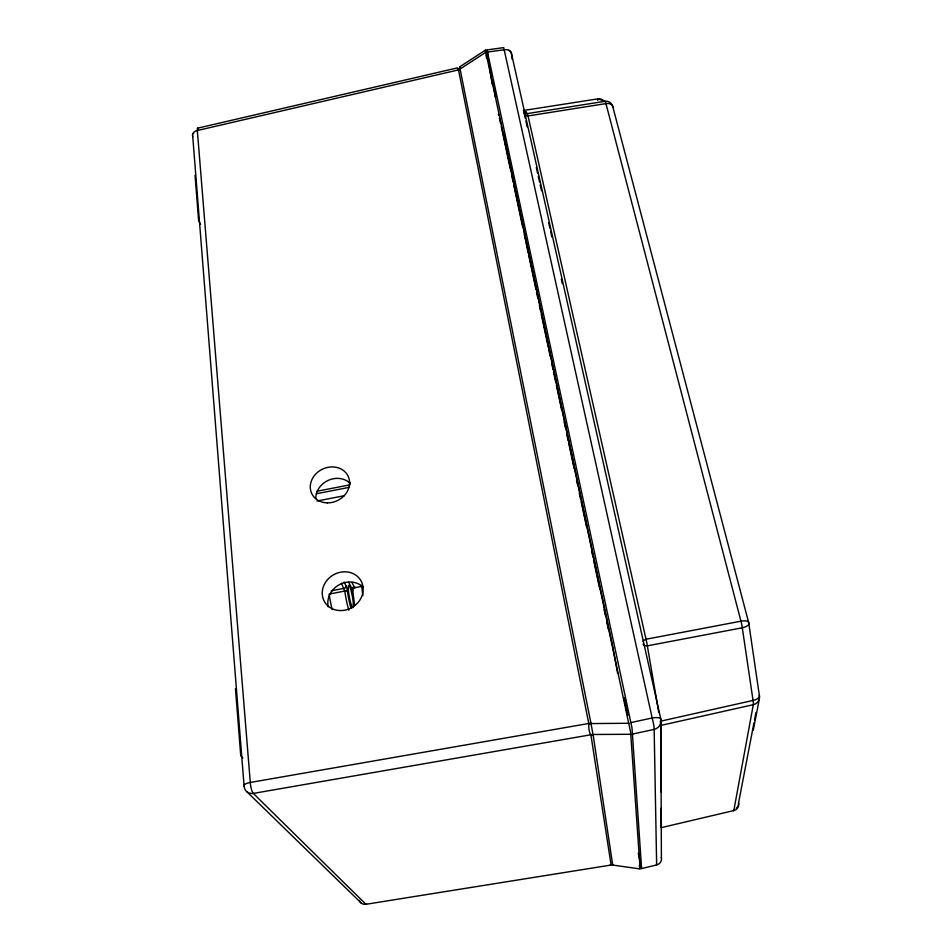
<?xml version="1.0" encoding="UTF-8"?>
<svg xmlns="http://www.w3.org/2000/svg" width="952" height="952" viewBox="0 0 952 952"><rect width="100%" height="100%" fill="white"/><g stroke="black" fill="none" stroke-linecap="round" stroke-linejoin="round"><path stroke-width="1.43" d="M492.16 84.228L486.972 49.956L503.691 47.6L652.179 717.975A9.246 1 76.8 0 1 654.155 729.387L656.654 864.963L656.428 864.118M485.627 52.181L485.401 50.123L630.629 732.266L640.113 868.938L612.683 865.059A6.724 6.402 55.6 0 0 611.101 865.082A6.486 1.25 -84.4 0 1 610.363 864.678M638.292 853.254L641.612 868.64L632.009 727.994L487.019 49.956M612.683 865.106L612.481 864.535M493.029 82.883L495.623 96.973L493.053 82.883M485.377 50.182L459.53 66.973L460.054 69.044A7.104 5.248 -25.5 0 1 458.459 69.722L457.817 68.639M736.312 808.26A6.735 5.867 -15 0 0 738.562 802.857L753.984 722.794M754.543 719.879L755.936 712.608M753.282 730.184L759.256 699.256M460.054 69.044L485.925 52.229M641.636 868.569L656.654 864.94A6.628 6.414 47 0 0 661.39 857.395L660.819 719.129L511.45 53.479A7.033 5.26 -10.5 0 0 508.749 50.325M197.576 128.187L457.377 67.901L457.96 68.925M630.89 734.278L593.025 734.48L590.978 723.579A4.415 4.129 -57 0 0 590.894 722.996L460.149 69.377A7.057 5.129 -13.1 0 1 458.519 69.889L197.338 130.519A7.045 4.855 0.3 0 0 192.744 136.541L244.117 786.364A9.151 8.247 -47.5 0 0 253.315 793.409L365.925 904.293L611.113 865.035A6.628 6.486 58.6 0 1 612.695 864.975L593.096 734.658A9.08 8.818 2.6 0 0 590.894 734.765L253.315 793.409A9.008 2.201 82.1 0 1 250.293 782.461L197.338 130.519A7.223 1.202 74.9 0 1 198.48 129.044M630.914 722.58L652.179 717.975A9.139 2.701 -11.4 0 1 660.819 719.129A9.187 8.782 12.3 0 1 654.155 729.387L632.961 733.98M316.623 491.303L349.872 484.854L349.539 482.188M316.254 493.755L349.396 487.329M316.933 501.038L344.065 495.766M331.308 590.787L344.1 588.336A2.297 2.059 -28.1 0 0 346.088 585.837L344.088 581.993M361.677 586.396L354.632 587.753A2.225 1.999 -27.6 0 0 352.716 590.169A2.225 0.904 -7.4 0 1 351.74 591.228M590.894 722.996A9.115 2.773 -10.7 0 1 588.764 723.484L250.293 782.461A8.996 2.63 -6.7 0 0 244.117 786.364M524.421 111.277L527.396 113.633L528.027 115.942L605.96 103.601A7.188 4.784 -18.5 0 1 612.898 107.136L748.724 622.798L759.303 695.138A8.758 8.116 19.3 0 1 753.306 704.694L733.813 810.568L661.223 827.657L661.164 808.26M523.433 110.503L597.951 98.853L605.067 101.281A7.378 7.033 -70.6 0 1 612.898 107.136M523.529 112.3L526.444 111.848M487.543 52.062L504.155 49.754A7.045 5.093 -15.7 0 1 511.45 53.479L512.224 59.357M628.915 723.258L590.978 723.579A9.151 2.451 -2.7 0 1 588.788 723.782A8.889 2.582 88.5 0 0 590.835 734.73A9.08 8.699 -34.4 0 1 593.025 734.48M247.08 791.945L361.32 903.15M242.784 757.947L240.761 755.828L235.477 688.724M341.423 583.231L344.791 591.073A20.313 2.808 79.5 0 0 348.86 610.268M348.718 582.338L352.716 590.169L354.346 603.306A18.052 2.463 79.5 0 1 354.596 605.579M351.978 582.517L354.775 587.919L354.846 586.884M200.503 224.386L198.599 220.364L195.053 175.287M503.096 132.435L612.445 645.063L617.598 673.135M459.53 66.973L459.828 68.116M640.018 868.771L639.244 865.475M528.027 115.942L646.027 639.244A8.758 0.952 78.5 0 1 647.348 645.849L658.784 712.56M523.945 112.312L525.254 118.119M525.897 121.023L527.206 126.83M536.309 167.469L537.606 173.276M538.261 176.18L539.558 181.975M540.212 184.878L541.51 190.686M548.661 222.613L549.97 228.42M550.613 231.324L551.922 237.131M561.347 279.222L562.323 283.577M501.287 126.545L510.272 168.73M511.819 176.001L513.057 181.82M513.675 184.724L522.66 226.897M524.207 234.168L525.444 239.987M526.063 242.903L528.229 253.077M528.848 255.993L535.964 289.444M536.583 292.347L537.832 298.166M539.379 305.437L540.617 311.256M541.236 314.16L548.352 347.611M548.971 350.526L550.208 356.345M551.755 363.616L552.993 369.435M553.624 372.339L555.789 382.525M556.408 385.429L561.668 410.157M564.143 421.795L565.381 427.615M566.928 434.885L568.165 440.693M568.796 443.608L574.056 468.336M576.531 479.963L577.769 485.782M579.316 493.053L580.553 498.872M581.172 501.787L586.444 526.504M591.704 551.232L592.941 557.051M593.56 559.954L599.76 589.05M604.092 609.411L605.329 615.23M606.876 622.501L607.495 625.404M458.519 69.889L588.764 723.484M590.894 734.765L611.113 865.035M486.079 55.109L486.531 58.036M361.57 585.242L362.879 595.559M597.749 100.341L597.951 98.853A7.069 6.735 -71.5 0 1 604.27 101.543M661.093 791.993L660.819 725.46A8.675 0.773 76.4 0 0 660.271 721.271L753.044 700.434A8.663 3.998 -6.3 0 0 759.303 695.138M351.062 608.352A18.052 2.463 79.5 0 1 347.444 591.311A2.297 0.726 -8.2 0 0 344.791 591.073L329.166 594.06A20.301 3.034 79.5 0 0 332.236 609.673M346.088 585.837A4.582 0.631 79.5 0 1 347.444 591.311M351.455 589.026A4.451 3.998 -27.6 0 1 353.87 586.884M354.346 603.306A2.237 0.892 -7.4 0 1 353.359 604.353M661.39 857.395A6.474 1.368 -10.7 0 1 661.223 857.74M738.562 802.857A6.914 6.545 33.2 0 1 733.813 810.568A6.914 0.607 75.1 0 1 733.349 810.271M660.129 725.626A3.844 1.464 -8.9 0 1 660.783 725.424L753.306 704.694A8.675 1.345 75.6 0 0 753.044 700.434L742.298 627.784A8.758 1.547 78 0 0 740.942 621.192L605.96 103.601A7.319 0.881 82.9 0 0 605.067 101.281L527.348 113.585A3.189 1.904 -14.4 0 1 525.076 113.086M643.124 644.004A9.282 4.117 -12.4 0 0 644.635 645.646L647.348 645.849L742.298 627.784A8.818 3.641 -7 0 0 748.724 622.798A8.794 2.987 -13.2 0 0 740.942 621.192L646.027 639.244L643.849 640.398A9.115 4.712 -8 0 0 643.088 641.481M528.027 116.025A3.284 3.177 -83.3 0 1 525.563 114.787L524.992 114.216A8.413 8.116 -83 0 1 524.04 112.384M524.707 112.919A8.021 4.796 -14.5 0 1 524.124 112.241M607.804 626.856A33.796 1.261 78.8 0 1 608.34 629.367M498.348 114.335A28.453 0.833 79.5 0 1 498.753 115.418M499.419 118.036A28.453 0.833 79.5 0 1 500.669 123.641M192.744 136.541A6.95 5.176 -20.5 0 1 192.756 135.755M193.423 133.768A6.95 5.176 -20.5 0 1 193.661 133.387M359.309 900.33A6.676 6.236 -61.8 0 0 365.925 904.293A6.664 0.952 82.7 0 0 366.472 903.626M315.826 498.336A19.849 17.219 -26.1 0 1 328.488 480.248A19.849 17.219 -26.1 0 1 350.074 483.295M328.226 606.757A20.682 18.54 -30.8 0 1 339.162 584.766A20.682 18.54 -30.8 0 1 363.378 587.455M624.084 697.899L627.606 715.309L624.084 697.899M348.432 590.787A11.281 1.535 79.5 0 0 352.799 607.65A11.281 1.535 79.5 0 0 351.217 591.216A11.281 1.535 79.5 0 0 348.432 590.787M340.114 610.553A21.027 18.778 -30.5 0 0 361.582 581.958A21.027 18.778 -30.5 0 0 326.417 581.017A21.027 18.778 -30.5 0 0 340.114 610.553M327.369 502.858A20.17 17.41 -26 0 0 348.111 476.143A20.17 17.41 -26 0 0 314.338 475.655A20.17 17.41 -26 0 0 327.369 502.858"/></g></svg>
